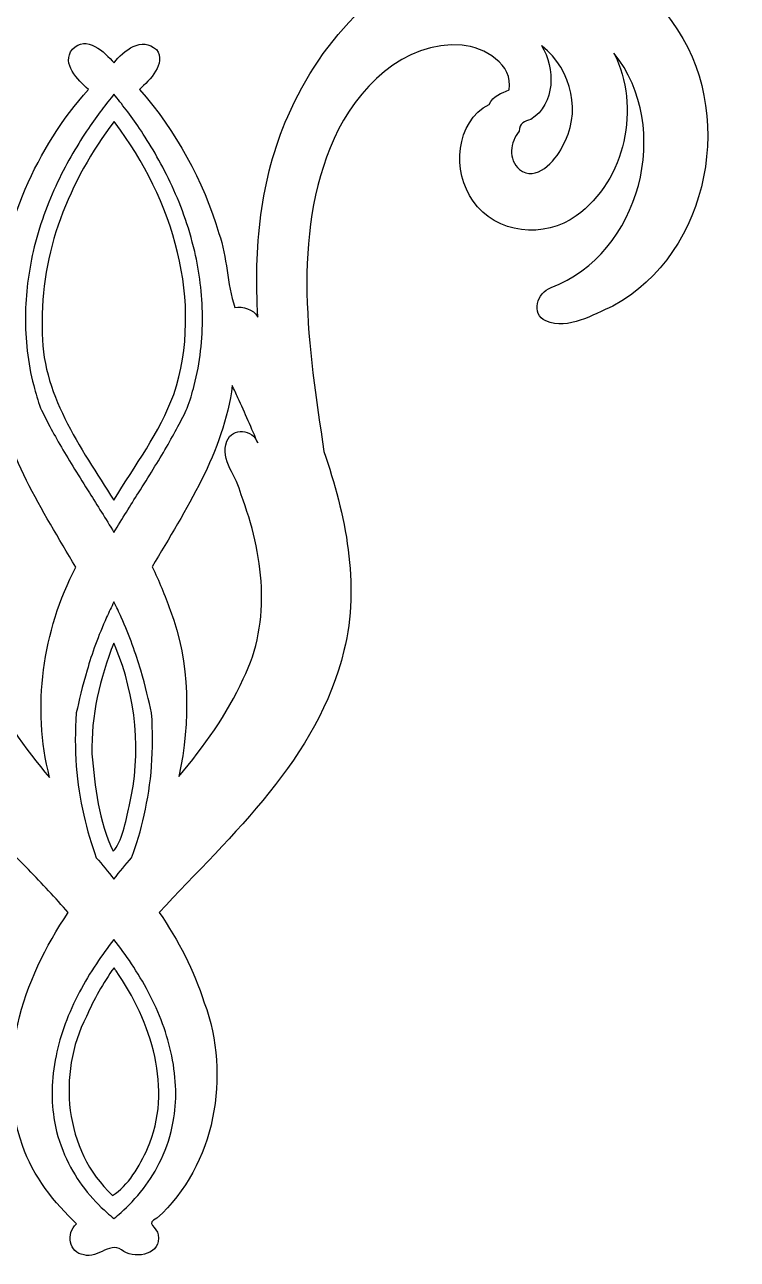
# Model space of a CAD drawing. Header units: centimetres. Extents: x -14 to 14.1, y -9.4 to 9.4.
# Drawn here: x 7.37 to 14.12, y -9.42 to 2.27 of the extents above; entities that cross this region are included whole.
import ezdxf

# ---------------------------------------------------------------- set-up
doc = ezdxf.new("R2010")
doc.units = ezdxf.units.CM
doc.header["$MEASUREMENT"] = 0
doc.layers.add('Layer 1', color=7, linetype='Continuous')

msp = doc.modelspace()

# ---------------------------------------------------------------- linework, layer by layer
at = {"layer": 'Layer 1', "color": 1}
for points, knots in [([(4.36229, 3.05123), (3.43513, 3.05734), (2.59715, 2.23745), (2.59041, 1.30829), (2.59041, 1.30829), (2.54882, 0.53308), (3.01324, -0.28489), (3.77359, -0.51899), (3.77359, -0.51899), (3.91078, -0.56616), (4.15904, -0.60583), (4.20436, -0.41977), (4.20436, -0.41977), (4.21385, -0.22761), (3.98689, -0.18797), (3.85957, -0.11137), (3.85957, -0.11137), (3.15855, 0.31969), (2.97066, 1.39054), (3.49329, 2.02845), (3.49329, 2.02845), (3.19054, 1.49541), (3.37999, 0.73472), (3.91166, 0.41697), (3.91166, 0.41697), (4.23415, 0.21585), (4.68756, 0.35181), (4.85837, 0.68651), (4.85837, 0.68651), (5.0308, 0.9731), (4.93252, 1.37847), (4.64009, 1.54393), (4.64009, 1.54393), (4.61899, 1.62813), (4.50069, 1.61745), (4.4615, 1.66795), (4.4615, 1.66795), (4.45197, 1.96425), (4.81073, 2.11332), (5.06425, 2.07805), (5.06425, 2.07805), (5.65171, 2.02386), (6.05455, 1.47527), (6.22428, 0.94861), (6.22428, 0.94861), (6.51019, 0.07528), (6.35744, -0.86599), (6.22339, -1.75588), (6.22339, -1.75588), (6.06616, -2.30482), (5.88442, -2.87573), (5.99608, -3.45174), (5.99608, -3.45174), (6.14119, -4.36684), (6.76279, -5.09991), (7.40286, -5.73052), (7.40286, -5.73052), (7.5329, -5.86578), (7.6584, -5.99924), (7.78119, -6.13975), (7.78119, -6.13975), (7.34833, -6.76738), (7.07997, -7.59732), (7.34793, -8.34654), (7.34793, -8.34654), (7.44222, -8.63549), (7.6567, -8.8934), (7.85808, -9.08903), (7.85808, -9.08903), (7.75773, -9.17756), (7.78545, -9.36354), (7.93001, -9.38255), (7.93001, -9.38255), (8.0638, -9.42398), (8.19201, -9.23494), (8.30787, -9.35196), (8.30787, -9.35196), (8.43194, -9.42441), (8.66718, -9.37213), (8.63198, -9.19321), (8.63198, -9.19321), (8.62646, -9.12065), (8.50206, -9.08213), (8.62123, -9.03529), (8.62123, -9.03529), (9.1762, -8.53167), (9.32285, -7.68488), (9.06937, -6.99304), (9.06937, -6.99304), (8.97166, -6.68626), (8.82226, -6.40369), (8.64273, -6.13728), (8.64273, -6.13728), (9.32968, -5.39939), (10.14945, -4.67665), (10.39229, -3.65598), (10.39229, -3.65598), (10.54912, -3.02694), (10.40571, -2.36869), (10.20245, -1.76945), (10.20245, -1.76945), (10.05905, -0.7936), (9.88617, 0.26362), (10.29804, 1.19416), (10.29804, 1.19416), (10.51013, 1.66342), (10.95747, 2.12345), (11.51099, 2.07886), (11.51099, 2.07886), (11.72028, 2.05962), (11.9997, 1.89684), (11.95665, 1.65553), (11.95665, 1.65553), (11.88218, 1.62302), (11.80578, 1.60148), (11.76896, 1.51828), (11.76896, 1.51828), (11.44588, 1.3545), (11.41392, 0.87712), (11.616, 0.60216), (11.616, 0.60216), (11.82704, 0.28905), (12.29698, 0.24293), (12.59248, 0.46243), (12.59248, 0.46243), (13.06103, 0.80038), (13.20599, 1.49141), (12.94967, 2.00363), (12.94967, 2.00363), (13.51326, 1.30288), (13.2002, 0.09937), (12.35353, -0.21804), (12.35353, -0.21804), (12.22478, -0.26456), (12.15543, -0.46788), (12.30557, -0.53389), (12.30557, -0.53389), (12.52247, -0.62332), (12.74352, -0.47408), (12.93974, -0.39416), (12.93974, -0.39416), (13.86632, 0.11002), (14.11775, 1.47102), (13.49619, 2.30376), (13.49619, 2.30376), (13.08113, 2.89875), (12.28974, 3.17719), (11.58941, 3.00052), (11.58941, 3.00052), (10.78999, 2.80446), (10.17946, 2.13844), (9.86065, 1.40417), (9.86065, 1.40417), (9.5978, 0.81088), (9.53809, 0.14396), (9.57705, -0.4967), (9.57705, -0.4967), (9.53258, -0.41941), (9.43311, -0.39574), (9.3596, -0.40575), (9.3596, -0.40575), (9.2808, -0.1814), (9.29123, 0.06908), (9.20773, 0.29582), (9.20773, 0.29582), (9.06058, 0.79683), (8.79885, 1.26482), (8.45671, 1.65966), (8.45671, 1.65966), (8.55145, 1.74782), (8.71391, 1.90422), (8.61546, 2.03669), (8.61546, 2.03669), (8.47992, 2.16527), (8.3014, 2.02783), (8.21528, 1.91184), (8.21528, 1.91184), (8.12477, 2.01292), (7.95209, 2.17942), (7.82006, 2.04248), (7.82006, 2.04248), (7.71238, 1.89843), (7.87173, 1.75169), (7.97137, 1.65966), (7.97137, 1.65966), (7.47142, 1.10043), (7.17266, 0.3749), (7.08667, -0.36606), (7.08667, -0.36606), (7.05932, -0.45041), (6.97203, -0.37193), (6.91552, -0.43138), (6.91552, -0.43138), (6.88223, -0.44532), (6.83523, -0.53377), (6.85516, -0.44461), (6.85516, -0.44461), (6.90689, 0.5199), (6.68847, 1.55288), (6.00932, 2.26985), (6.00932, 2.26985), (5.59121, 2.73016), (4.99981, 3.07505), (4.36229, 3.0512), (4.36229, 3.0512), (4.36229, 3.0512), (4.36229, 3.05123), (4.36229, 3.05123)], [0, 0, 0, 0, 0.01886792, 0.01886792, 0.01886792, 0.01886792, 0.03773585, 0.03773585, 0.03773585, 0.03773585, 0.05660377, 0.05660377, 0.05660377, 0.05660377, 0.0754717, 0.0754717, 0.0754717, 0.0754717, 0.09433962, 0.09433962, 0.09433962, 0.09433962, 0.11320755, 0.11320755, 0.11320755, 0.11320755, 0.13207547, 0.13207547, 0.13207547, 0.13207547, 0.1509434, 0.1509434, 0.1509434, 0.1509434, 0.16981132, 0.16981132, 0.16981132, 0.16981132, 0.18867925, 0.18867925, 0.18867925, 0.18867925, 0.20754717, 0.20754717, 0.20754717, 0.20754717, 0.22641509, 0.22641509, 0.22641509, 0.22641509, 0.24528302, 0.24528302, 0.24528302, 0.24528302, 0.26415094, 0.26415094, 0.26415094, 0.26415094, 0.28301887, 0.28301887, 0.28301887, 0.28301887, 0.30188679, 0.30188679, 0.30188679, 0.30188679, 0.32075472, 0.32075472, 0.32075472, 0.32075472, 0.33962264, 0.33962264, 0.33962264, 0.33962264, 0.35849057, 0.35849057, 0.35849057, 0.35849057, 0.37735849, 0.37735849, 0.37735849, 0.37735849, 0.39622642, 0.39622642, 0.39622642, 0.39622642, 0.41509434, 0.41509434, 0.41509434, 0.41509434, 0.43396226, 0.43396226, 0.43396226, 0.43396226, 0.45283019, 0.45283019, 0.45283019, 0.45283019, 0.47169811, 0.47169811, 0.47169811, 0.47169811, 0.49056604, 0.49056604, 0.49056604, 0.49056604, 0.50943396, 0.50943396, 0.50943396, 0.50943396, 0.52830189, 0.52830189, 0.52830189, 0.52830189, 0.54716981, 0.54716981, 0.54716981, 0.54716981, 0.56603774, 0.56603774, 0.56603774, 0.56603774, 0.58490566, 0.58490566, 0.58490566, 0.58490566, 0.60377358, 0.60377358, 0.60377358, 0.60377358, 0.62264151, 0.62264151, 0.62264151, 0.62264151, 0.64150943, 0.64150943, 0.64150943, 0.64150943, 0.66037736, 0.66037736, 0.66037736, 0.66037736, 0.67924528, 0.67924528, 0.67924528, 0.67924528, 0.69811321, 0.69811321, 0.69811321, 0.69811321, 0.71698113, 0.71698113, 0.71698113, 0.71698113, 0.73584906, 0.73584906, 0.73584906, 0.73584906, 0.75471698, 0.75471698, 0.75471698, 0.75471698, 0.77358491, 0.77358491, 0.77358491, 0.77358491, 0.79245283, 0.79245283, 0.79245283, 0.79245283, 0.81132075, 0.81132075, 0.81132075, 0.81132075, 0.83018868, 0.83018868, 0.83018868, 0.83018868, 0.8490566, 0.8490566, 0.8490566, 0.8490566, 0.86792453, 0.86792453, 0.86792453, 0.86792453, 0.88679245, 0.88679245, 0.88679245, 0.88679245, 0.90566038, 0.90566038, 0.90566038, 0.90566038, 0.9245283, 0.9245283, 0.9245283, 0.9245283, 0.94339623, 0.94339623, 0.94339623, 0.94339623, 0.96226415, 0.96226415, 0.96226415, 0.96226415, 1, 1, 1, 1]), ([(12.27003, 2.06896), (12.55305, 1.84533), (12.64726, 1.42689), (12.45937, 1.11481), (12.45937, 1.11481), (12.39283, 0.97875), (12.2121, 0.78018), (12.05423, 0.90066), (12.05423, 0.90066), (11.94507, 0.99798), (11.96639, 1.1597), (12.05092, 1.26364), (12.05092, 1.26364), (12.05396, 1.34294), (12.10245, 1.35496), (12.16337, 1.37609), (12.16337, 1.37609), (12.39598, 1.52265), (12.39595, 1.86184), (12.26259, 2.07558), (12.26259, 2.07558), (12.26259, 2.07558), (12.27003, 2.06897), (12.27003, 2.06897), (12.27003, 2.06897), (12.27003, 2.06897), (12.27003, 2.06896), (12.27003, 2.06896)], [0, 0, 0, 0, 0.125, 0.125, 0.125, 0.125, 0.25, 0.25, 0.25, 0.25, 0.375, 0.375, 0.375, 0.375, 0.5, 0.5, 0.5, 0.5, 0.625, 0.625, 0.625, 0.625, 0.75, 0.75, 0.75, 0.75, 1, 1, 1, 1]), ([(8.22521, 1.34218), (8.76873, 0.62143), (9.07156, -0.34973), (8.78001, -1.23089), (8.78001, -1.23089), (8.64629, -1.59386), (8.41168, -1.90444), (8.21116, -2.23217), (8.21116, -2.23217), (7.89977, -1.73126), (7.51659, -1.21642), (7.53521, -0.5984), (7.53521, -0.5984), (7.51098, 0.11011), (7.79113, 0.79554), (8.21446, 1.35624), (8.21446, 1.35624), (8.21446, 1.35624), (8.22521, 1.34218), (8.22521, 1.34218)], [0, 0, 0, 0, 0.16666667, 0.16666667, 0.16666667, 0.16666667, 0.33333333, 0.33333333, 0.33333333, 0.33333333, 0.5, 0.5, 0.5, 0.5, 0.66666667, 0.66666667, 0.66666667, 0.66666667, 1, 1, 1, 1]), ([(7.09164, -1.15317), (7.1769, -1.78359), (7.53602, -2.32752), (7.85232, -2.86552), (7.85232, -2.86552), (7.53909, -3.47148), (7.43416, -4.19372), (7.60427, -4.85982), (7.60427, -4.85982), (7.13548, -4.30977), (6.7082, -3.61097), (6.82954, -2.85643), (6.82954, -2.85643), (6.87902, -2.45363), (7.08739, -2.08903), (7.15696, -1.6964), (7.15696, -1.6964), (7.13045, -1.56775), (6.95794, -1.55289), (6.87419, -1.63439), (6.87419, -1.63439), (6.94167, -1.47351), (7.01845, -1.30292), (7.09164, -1.15318), (7.09164, -1.15318), (7.09164, -1.15318), (7.09164, -1.15317), (7.09164, -1.15317)], [0, 0, 0, 0, 0.125, 0.125, 0.125, 0.125, 0.25, 0.25, 0.25, 0.25, 0.375, 0.375, 0.375, 0.375, 0.5, 0.5, 0.5, 0.5, 0.625, 0.625, 0.625, 0.625, 0.75, 0.75, 0.75, 0.75, 1, 1, 1, 1]), ([(9.38772, -1.26231), (9.45146, -1.40174), (9.52216, -1.5598), (9.57541, -1.68978), (9.57541, -1.68978), (9.53093, -1.5551), (9.33477, -1.53941), (9.28354, -1.67324), (9.28354, -1.67324), (9.21396, -1.85172), (9.38601, -2.01143), (9.418, -2.18023), (9.418, -2.18023), (9.62782, -2.73242), (9.71466, -3.37868), (9.43747, -3.92411), (9.43747, -3.92411), (9.28597, -4.26339), (9.06466, -4.56592), (8.82961, -4.84989), (8.82961, -4.84989), (8.93643, -4.3281), (8.93904, -3.77639), (8.7461, -3.27397), (8.7461, -3.27397), (8.69654, -3.13353), (8.64102, -2.99618), (8.57577, -2.86304), (8.57577, -2.86304), (8.89145, -2.32369), (9.25594, -1.77826), (9.33397, -1.1449), (9.33397, -1.1449), (9.35188, -1.18404), (9.3698, -1.22317), (9.38771, -1.26231), (9.38771, -1.26231), (9.38771, -1.26231), (9.38772, -1.26231), (9.38772, -1.26231)], [0, 0, 0, 0, 0.09090909, 0.09090909, 0.09090909, 0.09090909, 0.18181818, 0.18181818, 0.18181818, 0.18181818, 0.27272727, 0.27272727, 0.27272727, 0.27272727, 0.36363636, 0.36363636, 0.36363636, 0.36363636, 0.45454545, 0.45454545, 0.45454545, 0.45454545, 0.54545455, 0.54545455, 0.54545455, 0.54545455, 0.63636364, 0.63636364, 0.63636364, 0.63636364, 0.72727273, 0.72727273, 0.72727273, 0.72727273, 0.81818182, 0.81818182, 0.81818182, 0.81818182, 1, 1, 1, 1]), ([(8.22604, -3.61627), (8.42295, -4.09377), (8.47906, -4.62668), (8.35668, -5.13349), (8.35668, -5.13349), (8.3264, -5.27249), (8.28824, -5.47393), (8.2062, -5.55848), (8.2062, -5.55848), (8.0703, -5.27548), (8.03202, -4.94685), (8.00515, -4.63494), (8.00515, -4.63494), (7.99582, -4.27476), (8.08025, -3.9184), (8.21282, -3.58568), (8.21282, -3.58568), (8.21282, -3.58568), (8.22332, -3.60997), (8.22332, -3.60997), (8.22332, -3.60997), (8.22332, -3.60997), (8.22605, -3.61628), (8.22605, -3.61628), (8.22605, -3.61628), (8.22605, -3.61628), (8.22604, -3.61627), (8.22604, -3.61627)], [0, 0, 0, 0, 0.125, 0.125, 0.125, 0.125, 0.25, 0.25, 0.25, 0.25, 0.375, 0.375, 0.375, 0.375, 0.5, 0.5, 0.5, 0.5, 0.625, 0.625, 0.625, 0.625, 0.75, 0.75, 0.75, 0.75, 1, 1, 1, 1]), ([(8.23348, -6.6904), (8.56764, -7.16703), (8.77644, -7.81748), (8.53279, -8.37381), (8.53279, -8.37381), (8.45475, -8.53602), (8.3493, -8.73189), (8.20041, -8.81864), (8.20041, -8.81864), (7.74155, -8.3932), (7.67547, -7.66845), (7.95236, -7.12428), (7.95236, -7.12428), (8.02174, -6.96401), (8.11071, -6.80585), (8.21447, -6.66229), (8.21447, -6.66229), (8.21447, -6.66229), (8.22929, -6.6842), (8.22929, -6.6842), (8.22929, -6.6842), (8.22929, -6.6842), (8.23348, -6.6904), (8.23348, -6.6904)], [0, 0, 0, 0, 0.14285714, 0.14285714, 0.14285714, 0.14285714, 0.28571429, 0.28571429, 0.28571429, 0.28571429, 0.42857143, 0.42857143, 0.42857143, 0.42857143, 0.57142857, 0.57142857, 0.57142857, 0.57142857, 0.71428571, 0.71428571, 0.71428571, 0.71428571, 1, 1, 1, 1])]:
    msp.add_open_spline(points, degree=3, knots=knots, dxfattribs=at)
at = {"layer": 'Layer 1'}
for points, knots in [([(8.21363, 1.61379), (8.28656, 1.52472), (8.36899, 1.41723), (8.4548, 1.2904), (8.4548, 1.2904), (8.55243, 1.14575), (8.65447, 0.97574), (8.74695, 0.78065), (8.74695, 0.78065), (8.83943, 0.58555), (8.92243, 0.36547), (8.97826, 0.1229), (8.97826, 0.1229), (9.0225, -0.06932), (9.04964, -0.27619), (9.05171, -0.49045), (9.05171, -0.49045), (9.05377, -0.70471), (9.03047, -0.92632), (8.97333, -1.146), (8.97333, -1.146), (8.95514, -1.21727), (8.93363, -1.28887), (8.90865, -1.35977), (8.90865, -1.35977), (8.88215, -1.41514), (8.85211, -1.47353), (8.81931, -1.53517), (8.81931, -1.53517), (8.7865, -1.59681), (8.75041, -1.66143), (8.71133, -1.72866), (8.71133, -1.72866), (8.67225, -1.79588), (8.63037, -1.86567), (8.58581, -1.93804), (8.58581, -1.93804), (8.54125, -2.01042), (8.49449, -2.08547), (8.44604, -2.16277), (8.44604, -2.16277), (8.3712, -2.28133), (8.29219, -2.40607), (8.21364, -2.53769), (8.21364, -2.53769), (8.13506, -2.40603), (8.0561, -2.28137), (7.98124, -2.16277), (7.98124, -2.16277), (7.93279, -2.08547), (7.88548, -2.01042), (7.84092, -1.93804), (7.84092, -1.93804), (7.79636, -1.86566), (7.75448, -1.79588), (7.7154, -1.72866), (7.7154, -1.72866), (7.67632, -1.66144), (7.64023, -1.59681), (7.60742, -1.53517), (7.60742, -1.53517), (7.57461, -1.47353), (7.54513, -1.41514), (7.51863, -1.35977), (7.51863, -1.35977), (7.49365, -1.28887), (7.47159, -1.21727), (7.4534, -1.146), (7.4534, -1.146), (7.39625, -0.92632), (7.37296, -0.7047), (7.37502, -0.49045), (7.37502, -0.49045), (7.37708, -0.27619), (7.40423, -0.06932), (7.44847, 0.1229), (7.44847, 0.1229), (7.5043, 0.36546), (7.58729, 0.58555), (7.67978, 0.78065), (7.67978, 0.78065), (7.77226, 0.97575), (7.8743, 1.14575), (7.97193, 1.2904), (7.97193, 1.2904), (8.05781, 1.41734), (8.14068, 1.52468), (8.21365, 1.61379), (8.21365, 1.61379), (8.21365, 1.61379), (8.21363, 1.61379), (8.21363, 1.61379)], [0, 0, 0, 0, 0.04166667, 0.04166667, 0.04166667, 0.04166667, 0.08333333, 0.08333333, 0.08333333, 0.08333333, 0.125, 0.125, 0.125, 0.125, 0.16666667, 0.16666667, 0.16666667, 0.16666667, 0.20833333, 0.20833333, 0.20833333, 0.20833333, 0.25, 0.25, 0.25, 0.25, 0.29166667, 0.29166667, 0.29166667, 0.29166667, 0.33333333, 0.33333333, 0.33333333, 0.33333333, 0.375, 0.375, 0.375, 0.375, 0.41666667, 0.41666667, 0.41666667, 0.41666667, 0.45833333, 0.45833333, 0.45833333, 0.45833333, 0.5, 0.5, 0.5, 0.5, 0.54166667, 0.54166667, 0.54166667, 0.54166667, 0.58333333, 0.58333333, 0.58333333, 0.58333333, 0.625, 0.625, 0.625, 0.625, 0.66666667, 0.66666667, 0.66666667, 0.66666667, 0.70833333, 0.70833333, 0.70833333, 0.70833333, 0.75, 0.75, 0.75, 0.75, 0.79166667, 0.79166667, 0.79166667, 0.79166667, 0.83333333, 0.83333333, 0.83333333, 0.83333333, 0.875, 0.875, 0.875, 0.875, 0.91666667, 0.91666667, 0.91666667, 0.91666667, 1, 1, 1, 1]), ([(8.21363, -3.19543), (8.23816, -3.24478), (8.26108, -3.29369), (8.28269, -3.34178), (8.28269, -3.34178), (8.36205, -3.51776), (8.4218, -3.68764), (8.46741, -3.84167), (8.46741, -3.84167), (8.51302, -3.9957), (8.54509, -4.13383), (8.56991, -4.24783), (8.56991, -4.24783), (8.58308, -4.42017), (8.5823, -4.58887), (8.56991, -4.75101), (8.56991, -4.75101), (8.55752, -4.91315), (8.53351, -5.0684), (8.5003, -5.21527), (8.5003, -5.21527), (8.46798, -5.35842), (8.42711, -5.49352), (8.38081, -5.61924), (8.38081, -5.61924), (8.32463, -5.68551), (8.26828, -5.75309), (8.21309, -5.82204), (8.21309, -5.82204), (8.15796, -5.75318), (8.10256, -5.68542), (8.04646, -5.61924), (8.04646, -5.61924), (8.00016, -5.49352), (7.95929, -5.35842), (7.92697, -5.21527), (7.92697, -5.21527), (7.89376, -5.0684), (7.86975, -4.91315), (7.85736, -4.75101), (7.85736, -4.75101), (7.84497, -4.58887), (7.84419, -4.42017), (7.85736, -4.24783), (7.85736, -4.24783), (7.88218, -4.13383), (7.9137, -3.9957), (7.95931, -3.84167), (7.95931, -3.84167), (8.00492, -3.68764), (8.06467, -3.51777), (8.14403, -3.34178), (8.14403, -3.34178), (8.16565, -3.29366), (8.1891, -3.24481), (8.21364, -3.19543), (8.21364, -3.19543), (8.21364, -3.19543), (8.21363, -3.19543), (8.21363, -3.19543)], [0, 0, 0, 0, 0.0625, 0.0625, 0.0625, 0.0625, 0.125, 0.125, 0.125, 0.125, 0.1875, 0.1875, 0.1875, 0.1875, 0.25, 0.25, 0.25, 0.25, 0.3125, 0.3125, 0.3125, 0.3125, 0.375, 0.375, 0.375, 0.375, 0.4375, 0.4375, 0.4375, 0.4375, 0.5, 0.5, 0.5, 0.5, 0.5625, 0.5625, 0.5625, 0.5625, 0.625, 0.625, 0.625, 0.625, 0.6875, 0.6875, 0.6875, 0.6875, 0.75, 0.75, 0.75, 0.75, 0.8125, 0.8125, 0.8125, 0.8125, 0.875, 0.875, 0.875, 0.875, 1, 1, 1, 1]), ([(8.21308, -6.39481), (8.27225, -6.47074), (8.32793, -6.54674), (8.37916, -6.62338), (8.37916, -6.62338), (8.43826, -6.71179), (8.49155, -6.80099), (8.53866, -6.89086), (8.53866, -6.89086), (8.59183, -6.99142), (8.63742, -7.09287), (8.67459, -7.19397), (8.67459, -7.19397), (8.71177, -7.29508), (8.74084, -7.3962), (8.76119, -7.49544), (8.76119, -7.49544), (8.7838, -7.60635), (8.79609, -7.71532), (8.79846, -7.81993), (8.79846, -7.81993), (8.80081, -7.92454), (8.79298, -8.02466), (8.77599, -8.11866), (8.77599, -8.11866), (8.75329, -8.24831), (8.71247, -8.36758), (8.66253, -8.47384), (8.66253, -8.47384), (8.6126, -8.5801), (8.55373, -8.67312), (8.49316, -8.75283), (8.49316, -8.75283), (8.42235, -8.84562), (8.34886, -8.92062), (8.28159, -8.9803), (8.28159, -8.9803), (8.25781, -9.0014), (8.23567, -9.02034), (8.21362, -9.03785), (8.21362, -9.03785), (8.19157, -9.02034), (8.16889, -9.00139), (8.14511, -8.9803), (8.14511, -8.9803), (8.07784, -8.92062), (8.00435, -8.84562), (7.93354, -8.75283), (7.93354, -8.75283), (7.87297, -8.67312), (7.81465, -8.5801), (7.76472, -8.47384), (7.76472, -8.47384), (7.71479, -8.36758), (7.67341, -8.24831), (7.65071, -8.11866), (7.65071, -8.11866), (7.63372, -8.02466), (7.62587, -7.92454), (7.62824, -7.81993), (7.62824, -7.81993), (7.63059, -7.71532), (7.6429, -7.60635), (7.66551, -7.49544), (7.66551, -7.49544), (7.68587, -7.3962), (7.71494, -7.29508), (7.75211, -7.19397), (7.75211, -7.19397), (7.78929, -7.09286), (7.83488, -6.99142), (7.88804, -6.89086), (7.88804, -6.89086), (7.93515, -6.80099), (7.98844, -6.71179), (8.04754, -6.62338), (8.04754, -6.62338), (8.09871, -6.54683), (8.15398, -6.47065), (8.21307, -6.39481), (8.21307, -6.39481), (8.21307, -6.39481), (8.21308, -6.39481), (8.21308, -6.39481)], [0, 0, 0, 0, 0.04545455, 0.04545455, 0.04545455, 0.04545455, 0.09090909, 0.09090909, 0.09090909, 0.09090909, 0.13636364, 0.13636364, 0.13636364, 0.13636364, 0.18181818, 0.18181818, 0.18181818, 0.18181818, 0.22727273, 0.22727273, 0.22727273, 0.22727273, 0.27272727, 0.27272727, 0.27272727, 0.27272727, 0.31818182, 0.31818182, 0.31818182, 0.31818182, 0.36363636, 0.36363636, 0.36363636, 0.36363636, 0.40909091, 0.40909091, 0.40909091, 0.40909091, 0.45454545, 0.45454545, 0.45454545, 0.45454545, 0.5, 0.5, 0.5, 0.5, 0.54545455, 0.54545455, 0.54545455, 0.54545455, 0.59090909, 0.59090909, 0.59090909, 0.59090909, 0.63636364, 0.63636364, 0.63636364, 0.63636364, 0.68181818, 0.68181818, 0.68181818, 0.68181818, 0.72727273, 0.72727273, 0.72727273, 0.72727273, 0.77272727, 0.77272727, 0.77272727, 0.77272727, 0.81818182, 0.81818182, 0.81818182, 0.81818182, 0.86363636, 0.86363636, 0.86363636, 0.86363636, 0.90909091, 0.90909091, 0.90909091, 0.90909091, 1, 1, 1, 1])]:
    msp.add_open_spline(points, degree=3, knots=knots, dxfattribs=at)

doc.saveas('drawing.dxf')
